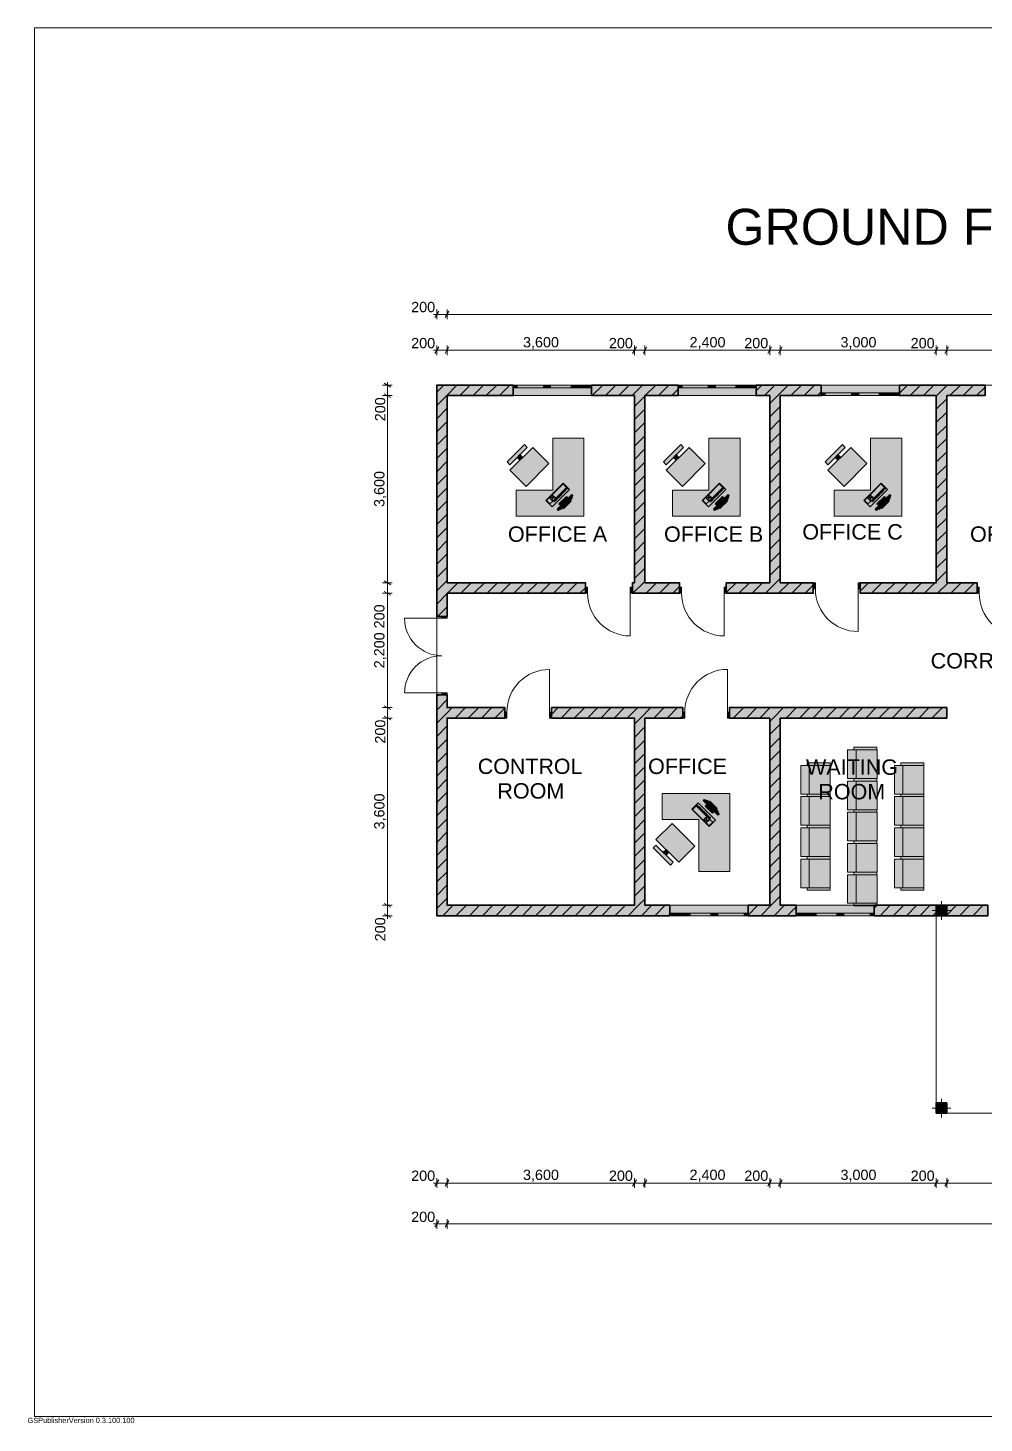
# Model space of a CAD drawing. Header units: millimetres. Extents: x 0.5 to 15.9, y 0.5 to 11.1.
# Drawn here: x 0.54 to 7.78, y 0.54 to 11.1 of the extents above; entities that cross this region are included whole.
import ezdxf

# ---------------------------------------------------------------- set-up
doc = ezdxf.new("R2010")
doc.units = ezdxf.units.MM
doc.layers.add('PDF_Geometry', color=7, linetype='Continuous', true_color=0x029e21)
doc.layers.add('PDF_Solid Fills', color=7, linetype='Continuous', true_color=0xffffff)
doc.layers.add('PDF_Text', color=7, linetype='Continuous')
doc.styles.add('PDF Arial-BoldMT', font='arial.ttf')
doc.styles.add('PDF ArialMT', font='arial.ttf')

msp = doc.modelspace()

# ---------------------------------------------------------------- hatches: boundary and pattern name
at = {"layer": 'PDF_Solid Fills', "transparency": 33554559}
for points in [[(3.637, 8.397), (4.216, 8.397), (4.216, 8.377), (4.216, 8.318), (3.716, 8.318)], [(3.716, 8.318), (3.716, 6.645), (3.677, 6.645), (3.637, 6.645), (3.637, 8.397)], [(4.807, 8.397), (4.807, 8.377), (4.807, 8.318), (4.216, 8.318), (4.216, 8.377), (4.216, 8.397)], [(4.807, 8.318), (4.807, 8.377), (4.807, 8.397), (5.463, 8.397), (5.463, 8.377), (5.463, 8.318)], [(6.054, 8.397), (6.054, 8.377), (6.054, 8.318), (5.463, 8.318), (5.463, 8.377), (5.463, 8.397)], [(6.054, 8.318), (6.054, 8.377), (6.054, 8.397), (6.547, 8.397), (6.547, 8.338), (6.547, 8.318)], [(7.138, 8.318), (6.547, 8.318), (6.547, 8.338), (6.547, 8.397), (7.138, 8.397), (7.138, 8.338)], [(7.138, 8.338), (7.138, 8.397), (7.786, 8.397), (7.786, 8.338), (7.786, 8.318), (7.138, 8.318)], [(4.751, 7.406), (4.239, 7.406), (4.239, 7.603), (4.515, 7.603), (4.515, 7.996), (4.751, 7.996)], [(5.933, 7.406), (5.421, 7.406), (5.421, 7.603), (5.697, 7.603), (5.697, 7.996), (5.933, 7.996)], [(7.157, 7.406), (6.645, 7.406), (6.645, 7.603), (6.92, 7.603), (6.92, 7.996), (7.157, 7.996)], [(4.66, 7.569), (4.668, 7.561), (4.66, 7.536), (4.648, 7.525), (4.654, 7.519), (4.598, 7.463), (4.593, 7.469), (4.582, 7.458), (4.557, 7.449), (4.548, 7.458), (4.576, 7.486), (4.562, 7.5), (4.618, 7.555), (4.632, 7.541)], [(5.842, 7.569), (5.85, 7.561), (5.842, 7.536), (5.831, 7.525), (5.836, 7.519), (5.78, 7.463), (5.775, 7.469), (5.764, 7.458), (5.739, 7.449), (5.73, 7.458), (5.758, 7.486), (5.744, 7.5), (5.8, 7.555), (5.814, 7.541)], [(7.065, 7.569), (7.074, 7.561), (7.065, 7.536), (7.054, 7.525), (7.06, 7.519), (7.004, 7.463), (6.998, 7.469), (6.987, 7.458), (6.962, 7.449), (6.954, 7.458), (6.982, 7.486), (6.968, 7.5), (7.024, 7.555), (7.037, 7.541)], [(4.763, 6.901), (4.763, 6.867), (4.763, 6.822), (3.716, 6.822), (3.716, 6.901)], [(5.474, 6.901), (5.474, 6.867), (5.474, 6.822), (5.118, 6.822), (5.118, 6.867), (5.118, 6.901)], [(5.828, 6.901), (6.486, 6.901), (6.486, 6.855), (6.486, 6.822), (5.828, 6.822), (5.828, 6.867)], [(6.841, 6.855), (6.841, 6.901), (7.725, 6.901), (7.725, 6.867), (7.725, 6.822), (6.841, 6.822)], [(3.637, 4.381), (3.637, 6.054), (3.677, 6.054), (3.716, 6.054), (3.716, 4.46)], [(4.152, 5.956), (4.152, 5.922), (4.152, 5.877), (3.716, 5.877), (3.716, 5.956)], [(5.498, 5.956), (5.498, 5.922), (5.498, 5.877), (4.506, 5.877), (4.506, 5.922), (4.506, 5.956)], [(7.496, 5.956), (7.496, 5.877), (5.852, 5.877), (5.852, 5.922), (5.852, 5.956)], [(5.856, 5.305), (5.856, 4.715), (5.62, 4.715), (5.62, 5.108), (5.344, 5.108), (5.344, 5.305)], [(5.653, 5.253), (5.661, 5.261), (5.687, 5.253), (5.698, 5.242), (5.703, 5.248), (5.759, 5.192), (5.753, 5.186), (5.764, 5.175), (5.773, 5.15), (5.764, 5.142), (5.737, 5.17), (5.723, 5.156), (5.667, 5.211), (5.681, 5.225)], [(3.716, 4.46), (5.402, 4.46), (5.402, 4.401), (5.402, 4.381), (3.637, 4.381)], [(5.402, 4.381), (5.402, 4.401), (5.402, 4.46), (5.993, 4.46), (5.993, 4.401), (5.993, 4.381)], [(6.356, 4.46), (6.356, 4.401), (6.356, 4.381), (5.993, 4.381), (5.993, 4.401), (5.993, 4.46)], [(6.356, 4.381), (6.356, 4.401), (6.356, 4.46), (6.947, 4.46), (6.947, 4.401), (6.947, 4.381)], [(7.417, 4.46), (7.417, 4.381), (6.947, 4.381), (6.947, 4.401), (6.947, 4.46)], [(7.496, 4.46), (7.807, 4.46), (7.807, 4.42), (7.807, 4.381), (7.496, 4.381)]]:
    msp.add_hatch(color=256, dxfattribs=at).paths.add_polyline_path(points)

# ---------------------------------------------------------------- linework, layer by layer
at = {"layer": 'PDF_Geometry', "color": 7, "lineweight": 13}
msp.add_lwpolyline([(0.594, 11.102), (15.948, 11.102), (15.948, 0.59), (0.594, 0.59)], close=True, dxfattribs=at)
for points in [[(3.613, 8.933), (3.637, 8.933), (3.716, 8.933), (13.165, 8.933), (13.244, 8.933), (13.268, 8.933)], [(3.652, 8.958), (3.623, 8.909)], [(3.637, 8.896), (3.637, 8.97)], [(3.73, 8.958), (3.702, 8.909)], [(3.716, 8.896), (3.716, 8.97)], [(3.613, 8.661), (3.637, 8.661), (3.716, 8.661), (5.133, 8.661), (5.212, 8.661), (6.157, 8.661), (6.236, 8.661), (7.417, 8.661), (7.496, 8.661), (8.677, 8.661), (8.755, 8.661), (11.944, 8.661), (12.023, 8.661), (13.165, 8.661), (13.244, 8.661), (13.268, 8.661)], [(3.652, 8.686), (3.623, 8.636)], [(3.637, 8.624), (3.637, 8.698)], [(3.73, 8.686), (3.702, 8.636)], [(3.716, 8.624), (3.716, 8.698)], [(5.148, 8.686), (5.119, 8.636)], [(5.133, 8.624), (5.133, 8.698)], [(5.226, 8.686), (5.198, 8.636)], [(5.212, 8.624), (5.212, 8.698)], [(6.171, 8.686), (6.143, 8.636)], [(6.157, 8.624), (6.157, 8.698)], [(6.25, 8.686), (6.222, 8.636)], [(6.236, 8.624), (6.236, 8.698)], [(7.431, 8.686), (7.403, 8.636)], [(7.417, 8.624), (7.417, 8.698)], [(7.51, 8.686), (7.481, 8.636)], [(7.496, 8.624), (7.496, 8.698)], [(3.301, 8.397), (3.228, 8.397)], [(3.289, 8.382), (3.24, 8.411)], [(3.264, 4.357), (3.264, 4.381), (3.264, 4.46), (3.264, 5.877), (3.264, 5.956), (3.264, 6.822), (3.264, 6.901), (3.264, 8.318), (3.264, 8.397), (3.264, 8.421)], [(3.301, 8.318), (3.228, 8.318)], [(3.24, 8.332), (3.289, 8.304)], [(3.301, 6.901), (3.228, 6.901)], [(3.24, 6.915), (3.289, 6.886)], [(3.301, 6.822), (3.228, 6.822)], [(3.24, 6.836), (3.289, 6.808)], [(3.301, 5.956), (3.228, 5.956)], [(3.24, 5.97), (3.289, 5.942)], [(3.301, 5.877), (3.228, 5.877)], [(3.24, 5.891), (3.289, 5.863)], [(3.301, 4.46), (3.228, 4.46)], [(3.24, 4.474), (3.289, 4.445)], [(3.301, 4.381), (3.228, 4.381)], [(3.24, 4.395), (3.289, 4.367)], [(3.613, 2.357), (3.637, 2.357), (3.716, 2.357), (5.133, 2.357), (5.212, 2.357), (6.157, 2.357), (6.236, 2.357), (7.417, 2.357), (7.496, 2.357), (8.677, 2.357), (8.755, 2.357), (9.937, 2.357), (10.015, 2.357), (10.921, 2.357), (11, 2.357), (11.944, 2.357), (12.023, 2.357), (12.496, 2.357), (12.574, 2.357), (13.165, 2.357), (13.244, 2.357), (13.268, 2.357)], [(3.652, 2.382), (3.623, 2.333)], [(3.637, 2.321), (3.637, 2.394)], [(3.73, 2.382), (3.702, 2.333)], [(3.716, 2.321), (3.716, 2.394)], [(5.148, 2.382), (5.119, 2.333)], [(5.133, 2.321), (5.133, 2.394)], [(5.226, 2.382), (5.198, 2.333)], [(5.212, 2.321), (5.212, 2.394)], [(6.171, 2.382), (6.143, 2.333)], [(6.157, 2.321), (6.157, 2.394)], [(6.25, 2.382), (6.222, 2.333)], [(6.236, 2.321), (6.236, 2.394)], [(7.431, 2.382), (7.403, 2.333)], [(7.417, 2.321), (7.417, 2.394)], [(7.51, 2.382), (7.481, 2.333)], [(7.496, 2.321), (7.496, 2.394)], [(3.613, 2.047), (3.637, 2.047), (3.716, 2.047), (13.165, 2.047), (13.244, 2.047), (13.268, 2.047)], [(3.652, 2.071), (3.623, 2.022)], [(3.637, 2.01), (3.637, 2.084)], [(3.73, 2.071), (3.702, 2.022)], [(3.716, 2.01), (3.716, 2.084)]]:
    msp.add_lwpolyline(points, dxfattribs=at)
at = {"layer": 'PDF_Geometry', "color": 123, "lineweight": 18, "true_color": 0x71cebe}
msp.add_lwpolyline([(3.637, 8.397), (13.244, 8.397), (13.244, 4.381), (8.755, 4.381), (8.755, 2.885), (7.417, 2.885), (7.417, 4.381), (3.637, 4.381)], close=True, dxfattribs=at)
at = {"layer": 'PDF_Geometry', "color": 21, "lineweight": 9, "true_color": 0xff9955}
for points in [[(3.79, 8.397), (3.714, 8.32), (3.637, 8.244)], [(3.69, 8.397), (3.664, 8.37), (3.637, 8.344)], [(3.891, 8.397), (3.812, 8.318)], [(3.991, 8.397), (3.912, 8.318)], [(4.091, 8.397), (4.012, 8.318)], [(4.191, 8.397), (4.113, 8.318)], [(4.893, 8.397), (4.814, 8.318)], [(4.993, 8.397), (4.914, 8.318)], [(5.093, 8.397), (5.015, 8.318)], [(5.194, 8.397), (5.115, 8.318)], [(5.294, 8.397), (5.215, 8.318)], [(5.394, 8.397), (5.315, 8.318)], [(5.463, 8.366), (5.415, 8.318)], [(6.096, 8.397), (6.054, 8.355)], [(6.196, 8.397), (6.117, 8.318)], [(6.296, 8.397), (6.217, 8.318), (6.157, 8.258)], [(6.396, 8.397), (6.317, 8.318)], [(6.496, 8.397), (6.418, 8.318)], [(6.547, 8.347), (6.518, 8.318)], [(7.198, 8.397), (7.138, 8.336)], [(7.298, 8.397), (7.219, 8.318)], [(7.398, 8.397), (7.32, 8.318)], [(7.499, 8.397), (7.42, 8.318), (7.417, 8.315)], [(7.599, 8.397), (7.52, 8.318)], [(7.699, 8.397), (7.62, 8.318)], [(7.786, 8.383), (7.721, 8.318)], [(4.216, 8.321), (4.213, 8.318)], [(5.133, 8.236), (5.212, 8.315)], [(7.417, 8.215), (7.496, 8.293)], [(3.716, 8.222), (3.637, 8.143)], [(5.133, 8.136), (5.212, 8.215)], [(6.157, 8.158), (6.236, 8.236)], [(6.157, 8.057), (6.236, 8.136)], [(7.417, 8.114), (7.496, 8.193)], [(3.716, 8.122), (3.637, 8.043)], [(5.133, 8.036), (5.212, 8.115)], [(6.157, 7.957), (6.236, 8.036)], [(7.417, 8.014), (7.496, 8.093)], [(3.716, 8.022), (3.637, 7.943)], [(3.716, 7.921), (3.637, 7.843)], [(5.133, 7.936), (5.212, 8.014)], [(6.157, 7.857), (6.236, 7.936)], [(7.417, 7.914), (7.496, 7.993)], [(3.716, 7.821), (3.637, 7.742)], [(5.133, 7.835), (5.212, 7.914)], [(6.157, 7.757), (6.236, 7.835)], [(7.417, 7.814), (7.496, 7.893)], [(3.716, 7.721), (3.637, 7.642)], [(5.133, 7.735), (5.212, 7.814)], [(5.133, 7.635), (5.212, 7.714)], [(6.157, 7.656), (6.236, 7.735)], [(7.417, 7.714), (7.496, 7.792)], [(3.716, 7.621), (3.637, 7.542)], [(5.133, 7.535), (5.212, 7.613)], [(6.157, 7.556), (6.236, 7.635)], [(7.417, 7.613), (7.496, 7.692)], [(3.716, 7.521), (3.637, 7.442)], [(5.133, 7.435), (5.212, 7.513)], [(6.157, 7.456), (6.236, 7.535)], [(7.417, 7.513), (7.496, 7.592)], [(3.716, 7.42), (3.637, 7.342)], [(5.133, 7.334), (5.212, 7.413)], [(6.157, 7.356), (6.236, 7.434)], [(7.417, 7.413), (7.496, 7.492)], [(3.716, 7.32), (3.637, 7.241)], [(5.133, 7.234), (5.212, 7.313)], [(6.157, 7.256), (6.236, 7.334)], [(7.417, 7.313), (7.496, 7.391)], [(7.417, 7.213), (7.496, 7.291)], [(3.716, 7.22), (3.637, 7.141)], [(5.133, 7.134), (5.212, 7.213)], [(6.157, 7.155), (6.236, 7.234)], [(7.417, 7.112), (7.496, 7.191)], [(3.716, 7.12), (3.637, 7.041)], [(5.133, 7.034), (5.212, 7.112)], [(6.157, 7.055), (6.236, 7.134)], [(7.417, 7.012), (7.496, 7.091)], [(3.716, 7.019), (3.637, 6.941)], [(5.133, 6.933), (5.212, 7.012)], [(6.157, 6.955), (6.236, 7.034)], [(7.417, 6.912), (7.496, 6.991)], [(3.716, 6.919), (3.637, 6.84)], [(3.798, 6.901), (3.719, 6.822)], [(3.898, 6.901), (3.819, 6.822)], [(3.998, 6.901), (3.919, 6.822)], [(4.098, 6.901), (4.02, 6.822)], [(4.199, 6.901), (4.12, 6.822)], [(4.299, 6.901), (4.22, 6.822)], [(4.399, 6.901), (4.32, 6.822)], [(4.499, 6.901), (4.42, 6.822)], [(4.599, 6.901), (4.521, 6.822)], [(4.7, 6.901), (4.621, 6.822)], [(5.212, 6.912), (5.201, 6.901), (5.122, 6.822)], [(5.301, 6.901), (5.222, 6.822)], [(5.401, 6.901), (5.322, 6.822)], [(5.474, 6.873), (5.423, 6.822)], [(5.902, 6.901), (5.828, 6.827)], [(6.003, 6.901), (5.924, 6.822)], [(6.103, 6.901), (6.024, 6.822)], [(6.236, 6.933), (6.203, 6.901), (6.124, 6.822)], [(6.303, 6.901), (6.224, 6.822)], [(6.403, 6.901), (6.325, 6.822)], [(6.486, 6.883), (6.425, 6.822)], [(6.905, 6.901), (6.841, 6.837)], [(7.005, 6.901), (6.926, 6.822)], [(7.105, 6.901), (7.026, 6.822)], [(7.205, 6.901), (7.126, 6.822)], [(7.305, 6.901), (7.227, 6.822)], [(7.406, 6.901), (7.327, 6.822)], [(7.506, 6.901), (7.427, 6.822)], [(7.606, 6.901), (7.527, 6.822)], [(7.706, 6.901), (7.628, 6.822)], [(3.716, 6.819), (3.637, 6.74)], [(4.763, 6.864), (4.721, 6.822)], [(3.716, 6.719), (3.642, 6.645)], [(3.653, 6.054), (3.637, 6.039)], [(3.716, 6.017), (3.637, 5.938)], [(3.755, 5.956), (3.716, 5.917), (3.637, 5.838)], [(3.855, 5.956), (3.776, 5.877)], [(3.955, 5.956), (3.876, 5.877)], [(4.055, 5.956), (3.977, 5.877)], [(4.152, 5.952), (4.077, 5.877)], [(4.557, 5.956), (4.506, 5.905)], [(4.657, 5.956), (4.578, 5.877)], [(4.757, 5.956), (4.678, 5.877)], [(4.857, 5.956), (4.778, 5.877)], [(4.957, 5.956), (4.879, 5.877)], [(5.058, 5.956), (4.979, 5.877)], [(5.158, 5.956), (5.079, 5.877)], [(5.133, 5.831), (5.179, 5.877), (5.258, 5.956)], [(5.358, 5.956), (5.28, 5.877)], [(5.459, 5.956), (5.38, 5.877)], [(5.859, 5.956), (5.852, 5.948)], [(5.96, 5.956), (5.881, 5.877)], [(6.06, 5.956), (5.981, 5.877)], [(6.16, 5.956), (6.081, 5.877)], [(6.157, 5.852), (6.182, 5.877), (6.26, 5.956)], [(6.36, 5.956), (6.282, 5.877)], [(6.461, 5.956), (6.382, 5.877)], [(6.561, 5.956), (6.482, 5.877)], [(6.661, 5.956), (6.582, 5.877)], [(6.761, 5.956), (6.683, 5.877)], [(6.862, 5.956), (6.783, 5.877)], [(6.962, 5.956), (6.883, 5.877)], [(7.062, 5.956), (6.983, 5.877)], [(7.162, 5.956), (7.084, 5.877)], [(7.263, 5.956), (7.184, 5.877)], [(7.363, 5.956), (7.284, 5.877)], [(7.463, 5.956), (7.384, 5.877)], [(3.716, 5.817), (3.637, 5.738)], [(5.133, 5.731), (5.212, 5.81)], [(5.498, 5.895), (5.48, 5.877)], [(6.157, 5.752), (6.236, 5.831)], [(7.496, 5.888), (7.484, 5.877)], [(3.716, 5.717), (3.637, 5.638)], [(5.133, 5.631), (5.212, 5.709)], [(6.157, 5.652), (6.236, 5.731)], [(3.716, 5.616), (3.637, 5.538)], [(5.133, 5.53), (5.212, 5.609)], [(6.157, 5.552), (6.236, 5.631)], [(3.716, 5.516), (3.637, 5.437)], [(5.133, 5.43), (5.212, 5.509)], [(6.157, 5.452), (6.236, 5.53)], [(3.716, 5.416), (3.637, 5.337)], [(5.133, 5.33), (5.212, 5.409)], [(6.157, 5.351), (6.236, 5.43)], [(3.716, 5.316), (3.637, 5.237)], [(5.133, 5.23), (5.212, 5.308)], [(6.157, 5.251), (6.236, 5.33)], [(3.716, 5.215), (3.637, 5.137)], [(5.133, 5.129), (5.212, 5.208)], [(6.157, 5.151), (6.236, 5.23)], [(3.716, 5.115), (3.637, 5.037)], [(5.133, 5.029), (5.212, 5.108)], [(6.157, 5.051), (6.236, 5.129)], [(3.716, 5.015), (3.637, 4.936)], [(5.133, 4.929), (5.212, 5.008)], [(6.157, 4.95), (6.236, 5.029)], [(3.716, 4.915), (3.637, 4.836)], [(5.133, 4.829), (5.212, 4.908)], [(6.157, 4.85), (6.236, 4.929)], [(3.716, 4.815), (3.637, 4.736)], [(5.133, 4.729), (5.212, 4.807)], [(6.157, 4.75), (6.236, 4.829)], [(3.716, 4.714), (3.637, 4.636)], [(5.133, 4.628), (5.212, 4.707)], [(6.157, 4.65), (6.236, 4.729)], [(3.716, 4.614), (3.637, 4.535)], [(5.133, 4.528), (5.212, 4.607)], [(6.157, 4.55), (6.236, 4.628)], [(3.716, 4.514), (3.637, 4.435)], [(3.762, 4.46), (3.683, 4.381)], [(3.862, 4.46), (3.783, 4.381)], [(3.962, 4.46), (3.884, 4.381)], [(4.063, 4.46), (3.984, 4.381)], [(4.163, 4.46), (4.084, 4.381)], [(4.263, 4.46), (4.184, 4.381)], [(4.363, 4.46), (4.285, 4.381)], [(4.464, 4.46), (4.385, 4.381)], [(4.564, 4.46), (4.485, 4.381)], [(4.664, 4.46), (4.585, 4.381)], [(4.764, 4.46), (4.685, 4.381)], [(4.864, 4.46), (4.786, 4.381)], [(4.965, 4.46), (4.886, 4.381)], [(5.065, 4.46), (4.986, 4.381)], [(5.212, 4.507), (5.165, 4.46), (5.086, 4.381)], [(5.265, 4.46), (5.187, 4.381)], [(5.366, 4.46), (5.287, 4.381)], [(6.067, 4.46), (5.993, 4.385)], [(6.236, 4.528), (6.167, 4.46), (6.089, 4.381)], [(6.268, 4.46), (6.189, 4.381)], [(6.356, 4.448), (6.289, 4.381)], [(6.969, 4.46), (6.947, 4.438)], [(7.069, 4.46), (6.991, 4.381)], [(7.17, 4.46), (7.091, 4.381)], [(7.27, 4.46), (7.191, 4.381)], [(7.37, 4.46), (7.291, 4.381)], [(7.57, 4.46), (7.496, 4.385)], [(7.671, 4.46), (7.592, 4.381)], [(7.771, 4.46), (7.692, 4.381)], [(5.402, 4.396), (5.387, 4.381)], [(7.417, 4.406), (7.391, 4.381)]]:
    msp.add_lwpolyline(points, dxfattribs=at)
at = {"layer": 'PDF_Geometry', "color": 7, "lineweight": 35}
for points in [[(4.763, 6.901), (4.763, 6.867), (4.763, 6.822), (4.763, 6.867), (4.763, 6.901), (4.749, 6.901), (4.763, 6.901), (3.716, 6.901), (3.716, 8.318), (4.216, 8.318), (4.216, 8.377), (4.216, 8.397), (3.637, 8.397), (3.637, 6.645), (3.677, 6.645), (3.716, 6.645), (3.677, 6.645), (3.637, 6.645), (3.637, 6.662), (3.637, 6.645)], [(4.216, 8.397), (4.216, 8.377)], [(4.807, 8.377), (4.807, 8.397), (5.463, 8.397), (5.463, 8.377), (5.463, 8.318), (5.212, 8.318), (5.212, 6.901), (5.474, 6.901)], [(4.807, 8.397), (4.807, 8.377), (4.807, 8.318), (5.133, 8.318), (5.133, 6.901), (5.118, 6.901), (5.132, 6.901), (5.118, 6.901), (5.118, 6.867), (5.118, 6.822), (5.132, 6.822), (5.118, 6.822), (5.118, 6.867), (5.118, 6.901)], [(5.463, 8.397), (5.463, 8.377)], [(6.486, 6.901), (6.236, 6.901), (6.236, 8.318), (6.547, 8.318), (6.547, 8.338), (6.547, 8.397), (6.054, 8.397), (6.054, 8.377), (6.054, 8.318), (6.157, 8.318), (6.157, 6.901), (5.828, 6.901)], [(6.054, 8.397), (6.054, 8.377)], [(6.841, 6.901), (6.841, 6.855), (6.841, 6.901), (6.855, 6.901), (6.841, 6.901), (7.417, 6.901), (7.417, 8.318), (7.138, 8.318), (7.138, 8.338), (7.138, 8.397), (7.786, 8.397), (7.786, 8.338), (7.786, 8.318), (7.496, 8.318), (7.496, 6.901), (7.725, 6.901)], [(6.547, 8.318), (6.547, 8.338)], [(7.138, 8.318), (7.138, 8.338)], [(5.474, 6.822), (5.474, 6.867), (5.474, 6.822), (5.459, 6.822), (5.474, 6.822), (5.118, 6.822)], [(5.828, 6.822), (5.843, 6.822), (5.828, 6.822), (5.828, 6.867), (5.828, 6.822), (6.486, 6.822), (6.472, 6.822), (6.486, 6.822), (6.486, 6.855), (6.486, 6.901), (6.472, 6.901), (6.486, 6.901), (6.486, 6.855), (6.486, 6.822)], [(4.763, 6.822), (4.749, 6.822), (4.763, 6.822), (3.716, 6.822), (3.716, 6.645), (3.716, 6.662), (3.716, 6.645)], [(6.841, 6.822), (6.855, 6.822), (6.841, 6.822), (6.841, 6.855), (6.841, 6.822), (7.725, 6.822)], [(3.637, 6.054), (3.637, 6.037), (3.637, 6.054), (3.677, 6.054), (3.716, 6.054), (3.677, 6.054), (3.637, 6.054), (3.637, 4.381), (5.402, 4.381), (5.402, 4.401), (5.402, 4.46), (5.212, 4.46), (5.212, 5.877), (5.498, 5.877), (5.498, 5.922), (5.498, 5.956), (5.483, 5.956), (5.498, 5.956)], [(4.506, 5.877), (4.506, 5.922), (4.506, 5.956), (4.506, 5.922), (4.506, 5.877), (4.521, 5.877), (4.506, 5.877), (5.133, 5.877), (5.133, 4.46), (3.716, 4.46), (3.716, 5.877), (4.152, 5.877), (4.152, 5.922), (4.152, 5.956), (4.137, 5.956), (4.152, 5.956), (3.716, 5.956), (3.716, 6.054), (3.716, 6.037), (3.716, 6.054)], [(4.152, 5.877), (4.137, 5.877), (4.152, 5.877), (4.152, 5.922), (4.152, 5.956)], [(4.506, 5.956), (4.521, 5.956), (4.506, 5.956), (5.498, 5.956), (5.498, 5.922), (5.498, 5.877), (5.483, 5.877), (5.498, 5.877)], [(5.852, 5.877), (5.867, 5.877), (5.852, 5.877), (5.852, 5.922), (5.852, 5.956), (5.867, 5.956), (5.852, 5.956)], [(7.417, 4.381), (6.947, 4.381), (6.947, 4.401), (6.947, 4.46), (7.417, 4.46)], [(7.496, 4.381), (7.807, 4.381), (7.807, 4.42), (7.807, 4.46), (7.496, 4.46)], [(5.402, 4.381), (5.402, 4.401)], [(5.993, 4.381), (5.993, 4.401)], [(6.356, 4.381), (6.356, 4.401)], [(6.947, 4.381), (6.947, 4.401)]]:
    msp.add_lwpolyline(points, dxfattribs=at)
at = {"layer": 'PDF_Geometry', "color": 30, "lineweight": 18, "true_color": 0xff6600}
for points in [[(4.216, 8.397), (4.807, 8.397)], [(4.445, 8.397), (4.246, 8.397)], [(4.246, 8.377), (4.445, 8.377)], [(4.654, 8.397), (4.499, 8.397)], [(4.499, 8.377), (4.654, 8.377)], [(4.777, 8.397), (4.723, 8.397)], [(4.723, 8.377), (4.777, 8.377)], [(5.463, 8.397), (6.054, 8.397)], [(5.692, 8.397), (5.493, 8.397)], [(5.493, 8.377), (5.692, 8.377)], [(5.901, 8.397), (5.746, 8.397)], [(5.746, 8.377), (5.901, 8.377)], [(6.024, 8.397), (5.97, 8.397)], [(5.97, 8.377), (6.024, 8.377)], [(6.547, 8.397), (7.138, 8.397)], [(4.216, 8.318), (4.807, 8.318)], [(5.463, 8.318), (6.054, 8.318)], [(6.547, 8.318), (7.138, 8.318)], [(6.776, 8.338), (6.577, 8.338)], [(6.577, 8.318), (6.776, 8.318)], [(6.985, 8.338), (6.83, 8.338)], [(6.83, 8.318), (6.985, 8.318)], [(7.108, 8.338), (7.054, 8.338)], [(7.054, 8.318), (7.108, 8.318)], [(5.993, 4.46), (5.402, 4.46)], [(6.947, 4.46), (6.356, 4.46)], [(5.993, 4.381), (5.402, 4.381)], [(5.432, 4.401), (5.486, 4.401)], [(5.486, 4.381), (5.432, 4.381)], [(5.555, 4.401), (5.71, 4.401)], [(5.71, 4.381), (5.555, 4.381)], [(5.763, 4.401), (5.963, 4.401)], [(5.963, 4.381), (5.763, 4.381)], [(6.947, 4.381), (6.356, 4.381)], [(6.386, 4.401), (6.44, 4.401)], [(6.44, 4.381), (6.386, 4.381)], [(6.509, 4.401), (6.664, 4.401)], [(6.664, 4.381), (6.509, 4.381)], [(6.718, 4.401), (6.917, 4.401)], [(6.917, 4.381), (6.718, 4.381)]]:
    msp.add_lwpolyline(points, dxfattribs=at)
at = {"layer": 'PDF_Geometry', "color": 30, "lineweight": 20, "true_color": 0xff6600}
for points in [[(4.216, 8.377), (4.246, 8.377), (4.246, 8.397), (4.216, 8.397)], [(4.807, 8.397), (4.777, 8.397), (4.777, 8.377), (4.807, 8.377)], [(5.463, 8.377), (5.493, 8.377), (5.493, 8.397), (5.463, 8.397)], [(6.054, 8.397), (6.024, 8.397), (6.024, 8.377), (6.054, 8.377)], [(6.547, 8.318), (6.577, 8.318), (6.577, 8.338), (6.547, 8.338)], [(7.138, 8.338), (7.108, 8.338), (7.108, 8.318), (7.138, 8.318)], [(5.402, 4.401), (5.432, 4.401), (5.432, 4.381), (5.402, 4.381)], [(5.993, 4.381), (5.963, 4.381), (5.963, 4.401), (5.993, 4.401)], [(6.356, 4.401), (6.386, 4.401), (6.386, 4.381), (6.356, 4.381)], [(6.947, 4.381), (6.917, 4.381), (6.917, 4.401), (6.947, 4.401)]]:
    msp.add_lwpolyline(points, dxfattribs=at)
for points in [[(4.472, 8.397), (4.445, 8.397), (4.445, 8.377), (4.472, 8.377), (4.499, 8.377), (4.499, 8.397)], [(4.688, 8.397), (4.654, 8.397), (4.654, 8.377), (4.688, 8.377), (4.723, 8.377), (4.723, 8.397)], [(5.719, 8.397), (5.692, 8.397), (5.692, 8.377), (5.719, 8.377), (5.746, 8.377), (5.746, 8.397)], [(5.936, 8.397), (5.901, 8.397), (5.901, 8.377), (5.936, 8.377), (5.97, 8.377), (5.97, 8.397)], [(6.803, 8.338), (6.776, 8.338), (6.776, 8.318), (6.803, 8.318), (6.83, 8.318), (6.83, 8.338)], [(7.019, 8.338), (6.985, 8.338), (6.985, 8.318), (7.019, 8.318), (7.054, 8.318), (7.054, 8.338)], [(4.763, 6.867), (4.779, 6.867), (4.779, 6.822), (4.763, 6.822)], [(5.118, 6.822), (5.102, 6.822), (5.102, 6.867), (5.118, 6.867)], [(5.474, 6.867), (5.49, 6.867), (5.49, 6.822), (5.474, 6.822)], [(5.828, 6.822), (5.813, 6.822), (5.813, 6.867), (5.828, 6.867)], [(6.486, 6.901), (6.502, 6.901), (6.502, 6.855), (6.486, 6.855)], [(6.841, 6.855), (6.825, 6.855), (6.825, 6.901), (6.841, 6.901)], [(7.725, 6.867), (7.741, 6.867), (7.741, 6.822), (7.725, 6.822)], [(3.677, 6.645), (3.677, 6.632), (3.716, 6.632), (3.716, 6.645)], [(3.716, 6.054), (3.716, 6.067), (3.677, 6.067), (3.677, 6.054)], [(4.152, 5.877), (4.168, 5.877), (4.168, 5.922), (4.152, 5.922)], [(4.506, 5.922), (4.49, 5.922), (4.49, 5.877), (4.506, 5.877)], [(5.498, 5.877), (5.514, 5.877), (5.514, 5.922), (5.498, 5.922)], [(5.852, 5.922), (5.836, 5.922), (5.836, 5.877), (5.852, 5.877)], [(5.52, 4.401), (5.555, 4.401), (5.555, 4.381), (5.52, 4.381), (5.486, 4.381), (5.486, 4.401)], [(5.737, 4.401), (5.763, 4.401), (5.763, 4.381), (5.737, 4.381), (5.71, 4.381), (5.71, 4.401)], [(6.475, 4.401), (6.509, 4.401), (6.509, 4.381), (6.475, 4.381), (6.44, 4.381), (6.44, 4.401)], [(6.691, 4.401), (6.718, 4.401), (6.718, 4.381), (6.691, 4.381), (6.664, 4.381), (6.664, 4.401)]]:
    msp.add_lwpolyline(points, close=True, dxfattribs=at)
at = {"layer": 'PDF_Geometry', "lineweight": 20}
for points in [[(4.17, 7.816), (4.191, 7.795), (4.322, 7.926), (4.301, 7.947)], [(4.314, 7.631), (4.486, 7.804), (4.364, 7.926), (4.191, 7.753)], [(4.751, 7.406), (4.751, 7.996), (4.515, 7.996), (4.515, 7.603), (4.239, 7.603), (4.239, 7.406)], [(5.353, 7.816), (5.373, 7.795), (5.504, 7.926), (5.483, 7.947)], [(5.496, 7.631), (5.669, 7.804), (5.546, 7.926), (5.373, 7.753)], [(5.933, 7.406), (5.933, 7.996), (5.697, 7.996), (5.697, 7.603), (5.421, 7.603), (5.421, 7.406)], [(6.576, 7.816), (6.597, 7.795), (6.728, 7.926), (6.707, 7.947)], [(6.719, 7.631), (6.892, 7.804), (6.77, 7.926), (6.597, 7.753)], [(7.157, 7.406), (7.157, 7.996), (6.92, 7.996), (6.92, 7.603), (6.645, 7.603), (6.645, 7.406)], [(4.288, 7.85), (4.267, 7.871), (4.246, 7.85), (4.267, 7.829)], [(5.47, 7.85), (5.449, 7.871), (5.428, 7.85), (5.449, 7.829)], [(6.694, 7.85), (6.673, 7.871), (6.652, 7.85), (6.673, 7.829)], [(4.641, 7.607), (4.594, 7.654), (4.463, 7.523), (4.511, 7.476)], [(4.593, 7.65), (4.511, 7.568), (4.538, 7.541), (4.62, 7.623)], [(4.612, 7.609), (4.59, 7.588), (4.595, 7.582), (4.617, 7.604)], [(4.622, 7.62), (4.617, 7.615), (4.622, 7.609), (4.628, 7.615)], [(5.824, 7.607), (5.776, 7.654), (5.645, 7.523), (5.693, 7.476)], [(5.775, 7.65), (5.693, 7.568), (5.72, 7.541), (5.802, 7.623)], [(5.794, 7.609), (5.772, 7.588), (5.777, 7.582), (5.799, 7.604)], [(5.805, 7.62), (5.799, 7.615), (5.805, 7.609), (5.81, 7.615)], [(7.047, 7.607), (7, 7.654), (6.869, 7.523), (6.916, 7.476)], [(6.998, 7.65), (6.917, 7.568), (6.944, 7.541), (7.025, 7.623)], [(7.017, 7.609), (6.995, 7.588), (7.001, 7.582), (7.023, 7.604)], [(7.028, 7.62), (7.023, 7.615), (7.028, 7.609), (7.034, 7.615)], [(4.489, 7.546), (4.467, 7.525), (4.494, 7.498), (4.516, 7.519)], [(4.508, 7.566), (4.492, 7.549), (4.497, 7.544), (4.503, 7.549), (4.508, 7.544), (4.514, 7.549), (4.508, 7.555), (4.514, 7.56)], [(4.524, 7.549), (4.508, 7.533), (4.519, 7.522), (4.535, 7.538)], [(4.538, 7.536), (4.522, 7.519), (4.527, 7.514), (4.543, 7.53)], [(4.562, 7.56), (4.541, 7.539), (4.546, 7.533), (4.568, 7.555)], [(4.66, 7.569), (4.548, 7.458), (4.557, 7.449), (4.668, 7.561)], [(4.618, 7.555), (4.562, 7.5), (4.576, 7.486), (4.632, 7.541)], [(4.587, 7.585), (4.565, 7.563), (4.571, 7.558), (4.592, 7.579)], [(4.648, 7.525), (4.593, 7.469), (4.598, 7.463), (4.654, 7.519)], [(5.671, 7.546), (5.65, 7.525), (5.677, 7.498), (5.698, 7.519)], [(5.69, 7.566), (5.674, 7.549), (5.679, 7.544), (5.685, 7.549), (5.69, 7.544), (5.696, 7.549), (5.69, 7.555), (5.696, 7.56)], [(5.707, 7.549), (5.69, 7.533), (5.701, 7.522), (5.717, 7.538)], [(5.72, 7.536), (5.704, 7.519), (5.709, 7.514), (5.725, 7.53)], [(5.745, 7.56), (5.723, 7.539), (5.728, 7.533), (5.75, 7.555)], [(5.842, 7.569), (5.73, 7.458), (5.739, 7.449), (5.85, 7.561)], [(5.8, 7.555), (5.744, 7.5), (5.758, 7.486), (5.814, 7.541)], [(5.769, 7.585), (5.747, 7.563), (5.753, 7.558), (5.775, 7.579)], [(5.831, 7.525), (5.775, 7.469), (5.78, 7.463), (5.836, 7.519)], [(6.895, 7.546), (6.873, 7.525), (6.9, 7.498), (6.922, 7.519)], [(6.914, 7.566), (6.898, 7.549), (6.903, 7.544), (6.908, 7.549), (6.914, 7.544), (6.919, 7.549), (6.914, 7.555), (6.919, 7.56)], [(6.93, 7.549), (6.914, 7.533), (6.925, 7.522), (6.941, 7.538)], [(6.944, 7.536), (6.927, 7.519), (6.933, 7.514), (6.949, 7.53)], [(6.968, 7.56), (6.946, 7.539), (6.952, 7.533), (6.974, 7.555)], [(7.065, 7.569), (6.954, 7.458), (6.962, 7.449), (7.074, 7.561)], [(7.024, 7.555), (6.968, 7.5), (6.982, 7.486), (7.037, 7.541)], [(6.993, 7.585), (6.971, 7.563), (6.976, 7.558), (6.998, 7.579)], [(7.054, 7.525), (6.998, 7.469), (7.004, 7.463), (7.06, 7.519)], [(6.969, 5.42), (6.969, 5.636), (6.746, 5.636), (6.746, 5.42)], [(6.967, 5.636), (6.967, 5.656), (6.794, 5.656), (6.794, 5.636)], [(6.615, 5.302), (6.615, 5.518), (6.392, 5.518), (6.392, 5.302)], [(6.613, 5.518), (6.613, 5.538), (6.44, 5.538), (6.44, 5.518)], [(7.323, 5.302), (7.323, 5.518), (7.1, 5.518), (7.1, 5.302)], [(7.322, 5.518), (7.322, 5.538), (7.149, 5.538), (7.149, 5.518)], [(6.969, 5.183), (6.969, 5.4), (6.746, 5.4), (6.746, 5.183)], [(6.967, 5.4), (6.967, 5.42), (6.794, 5.42), (6.794, 5.4)], [(5.856, 4.715), (5.62, 4.715), (5.62, 5.108), (5.344, 5.108), (5.344, 5.305), (5.856, 5.305)], [(6.615, 5.065), (6.615, 5.282), (6.392, 5.282), (6.392, 5.065)], [(6.613, 5.282), (6.613, 5.302), (6.44, 5.302), (6.44, 5.282)], [(7.323, 5.065), (7.323, 5.282), (7.1, 5.282), (7.1, 5.065)], [(7.322, 5.282), (7.322, 5.302), (7.149, 5.302), (7.149, 5.282)], [(5.616, 5.235), (5.568, 5.188), (5.699, 5.057), (5.746, 5.104)], [(5.572, 5.186), (5.654, 5.105), (5.681, 5.132), (5.599, 5.213)], [(5.602, 5.216), (5.607, 5.211), (5.613, 5.216), (5.607, 5.221)], [(5.613, 5.205), (5.635, 5.183), (5.64, 5.189), (5.618, 5.21)], [(5.637, 5.181), (5.659, 5.159), (5.665, 5.164), (5.643, 5.186)], [(5.653, 5.253), (5.764, 5.142), (5.773, 5.15), (5.661, 5.261)], [(5.667, 5.211), (5.723, 5.156), (5.737, 5.17), (5.681, 5.225)], [(5.698, 5.242), (5.753, 5.186), (5.759, 5.192), (5.703, 5.248)], [(6.967, 5.164), (6.967, 5.183), (6.794, 5.183), (6.794, 5.164)], [(5.591, 4.907), (5.469, 4.785), (5.296, 4.957), (5.419, 5.08)], [(5.657, 5.102), (5.673, 5.085), (5.679, 5.091), (5.673, 5.096), (5.678, 5.102), (5.673, 5.107), (5.668, 5.102), (5.662, 5.107)], [(5.662, 5.156), (5.684, 5.134), (5.689, 5.14), (5.667, 5.161)], [(5.673, 5.118), (5.689, 5.102), (5.7, 5.112), (5.684, 5.129)], [(5.676, 5.083), (5.698, 5.061), (5.725, 5.088), (5.703, 5.11)], [(5.687, 5.131), (5.703, 5.115), (5.708, 5.121), (5.692, 5.137)], [(6.969, 4.947), (6.969, 5.164), (6.746, 5.164), (6.746, 4.947)], [(6.615, 4.829), (6.615, 5.046), (6.392, 5.046), (6.392, 4.829)], [(6.613, 5.046), (6.613, 5.065), (6.44, 5.065), (6.44, 5.046)], [(7.323, 4.829), (7.323, 5.046), (7.1, 5.046), (7.1, 4.829)], [(7.322, 5.046), (7.322, 5.065), (7.149, 5.065), (7.149, 5.046)], [(5.296, 4.916), (5.427, 4.785), (5.406, 4.764), (5.275, 4.895)], [(5.372, 4.84), (5.351, 4.861), (5.372, 4.882), (5.393, 4.861)], [(6.969, 4.711), (6.969, 4.928), (6.746, 4.928), (6.746, 4.711)], [(6.967, 4.928), (6.967, 4.947), (6.794, 4.947), (6.794, 4.928)], [(6.615, 4.593), (6.615, 4.809), (6.392, 4.809), (6.392, 4.593)], [(6.613, 4.809), (6.613, 4.829), (6.44, 4.829), (6.44, 4.809)], [(7.323, 4.593), (7.323, 4.809), (7.1, 4.809), (7.1, 4.593)], [(7.322, 4.809), (7.322, 4.829), (7.149, 4.829), (7.149, 4.809)], [(6.969, 4.475), (6.969, 4.691), (6.746, 4.691), (6.746, 4.475)], [(6.967, 4.691), (6.967, 4.711), (6.794, 4.711), (6.794, 4.691)], [(6.613, 4.573), (6.613, 4.593), (6.44, 4.593), (6.44, 4.573)], [(7.322, 4.573), (7.322, 4.593), (7.149, 4.593), (7.149, 4.573)], [(6.967, 4.455), (6.967, 4.475), (6.794, 4.475), (6.794, 4.455)]]:
    msp.add_lwpolyline(points, close=True, dxfattribs=at)
for points in [[(4.668, 7.561), (4.66, 7.536), (4.582, 7.458), (4.557, 7.449)], [(4.63, 7.506), (4.635, 7.501)], [(5.85, 7.561), (5.842, 7.536), (5.764, 7.458), (5.739, 7.449)], [(5.812, 7.506), (5.818, 7.501)], [(7.074, 7.561), (7.065, 7.536), (6.987, 7.458), (6.962, 7.449)], [(7.036, 7.506), (7.041, 7.501)], [(4.611, 7.488), (4.617, 7.482)], [(5.793, 7.488), (5.799, 7.482)], [(7.017, 7.488), (7.023, 7.482)], [(6.81, 5.42), (6.81, 5.636)], [(6.456, 5.302), (6.456, 5.518)], [(7.164, 5.302), (7.164, 5.518)], [(6.81, 5.183), (6.81, 5.4)], [(6.456, 5.065), (6.456, 5.282)], [(7.164, 5.065), (7.164, 5.282)], [(5.661, 5.261), (5.687, 5.253), (5.764, 5.175), (5.773, 5.15)], [(5.716, 5.223), (5.722, 5.229)], [(5.735, 5.205), (5.74, 5.21)], [(6.81, 4.947), (6.81, 5.164)], [(6.456, 4.829), (6.456, 5.046)], [(7.164, 4.829), (7.164, 5.046)], [(6.81, 4.711), (6.81, 4.928)], [(6.456, 4.593), (6.456, 4.809)], [(7.164, 4.593), (7.164, 4.809)], [(6.81, 4.475), (6.81, 4.691)]]:
    msp.add_lwpolyline(points, dxfattribs=at)
at = {"layer": 'PDF_Geometry', "color": 7, "lineweight": 35}
for points in [[(5.459, 6.901), (5.474, 6.901), (5.474, 6.867), (5.474, 6.901)], [(5.843, 6.901), (5.828, 6.901), (5.828, 6.867), (5.828, 6.901)], [(7.725, 6.901), (7.725, 6.867), (7.725, 6.822), (7.711, 6.822), (7.725, 6.822), (7.725, 6.867), (7.725, 6.901), (7.711, 6.901)], [(5.852, 5.922), (5.852, 5.877), (6.157, 5.877), (6.157, 4.46), (5.993, 4.46), (5.993, 4.401), (5.993, 4.381), (6.356, 4.381), (6.356, 4.401), (6.356, 4.46), (6.236, 4.46), (6.236, 5.877), (7.496, 5.877), (7.496, 5.956), (5.852, 5.956)]]:
    msp.add_lwpolyline(points, close=True, dxfattribs=at)
at = {"layer": 'PDF_Geometry', "color": 30, "lineweight": 18, "true_color": 0xff6600}
for points in [[(5.102, 6.822), (5.102, 6.499, -0.414147), (4.779, 6.822)], [(5.813, 6.822), (5.813, 6.499, -0.414192), (5.49, 6.822)], [(6.825, 6.855), (6.825, 6.532, -0.414192), (6.502, 6.855)], [(8.064, 6.822), (8.064, 6.499, -0.414147), (7.741, 6.822)], [(3.677, 6.632), (3.394, 6.632, 0.414192), (3.677, 6.349, 0.414245), (3.394, 6.067), (3.677, 6.067)], [(4.49, 5.922), (4.49, 6.245, 0.414192), (4.168, 5.922)], [(5.836, 5.922), (5.836, 6.245, 0.414238), (5.514, 5.922)]]:
    msp.add_lwpolyline(points, format="xyb", dxfattribs=at)
at = {"layer": 'PDF_Geometry', "color": 14, "lineweight": 35, "true_color": 0xa80f02}
for points in [[(7.417, 4.381), (7.496, 4.381), (7.496, 4.46), (7.417, 4.46)], [(7.417, 2.885), (7.496, 2.885), (7.496, 2.964), (7.417, 2.964)]]:
    msp.add_lwpolyline(points, close=True, dxfattribs=at)
at = {"layer": 'PDF_Geometry', "color": 1, "lineweight": 0}
for points in [[(7.456, 4.452), (7.456, 4.491)], [(7.425, 4.42), (7.385, 4.42)], [(7.456, 4.42), (7.456, 4.42)], [(7.456, 4.389), (7.456, 4.349)], [(7.488, 4.42), (7.527, 4.42)], [(7.456, 2.956), (7.456, 2.995)], [(7.425, 2.924), (7.385, 2.924)], [(7.456, 2.924), (7.456, 2.924)], [(7.456, 2.893), (7.456, 2.853)], [(7.488, 2.924), (7.527, 2.924)]]:
    msp.add_lwpolyline(points, dxfattribs=at)
at = {"layer": 'PDF_Geometry', "color": 54, "lineweight": 9, "true_color": 0x9f9f00}
for points in [[(7.435, 4.424), (7.435, 4.424)], [(7.444, 4.417), (7.444, 4.417)], [(7.468, 4.391), (7.468, 4.391)], [(7.491, 4.417), (7.491, 4.417)], [(7.435, 2.954), (7.435, 2.954)], [(7.443, 2.896), (7.443, 2.896)], [(7.444, 2.952), (7.444, 2.952)], [(7.444, 2.905), (7.444, 2.905)], [(7.468, 2.921), (7.468, 2.921)], [(7.491, 2.952), (7.491, 2.952)], [(7.491, 2.905), (7.491, 2.905)]]:
    msp.add_lwpolyline(points, dxfattribs=at)
at = {"layer": 'PDF_Solid Fills', "lineweight": 0, "transparency": 33554559}
for points in [[(4.216, 8.377), (4.216, 8.397), (4.246, 8.377), (4.246, 8.397)], [(4.246, 8.377), (4.246, 8.397), (4.445, 8.377), (4.445, 8.397)], [(4.472, 8.397), (4.472, 8.377), (4.445, 8.397), (4.445, 8.377)], [(4.472, 8.377), (4.472, 8.397), (4.499, 8.377), (4.499, 8.397)], [(4.499, 8.377), (4.499, 8.397), (4.654, 8.377), (4.654, 8.397)], [(4.688, 8.397), (4.688, 8.377), (4.654, 8.397), (4.654, 8.377)], [(4.688, 8.377), (4.688, 8.397), (4.723, 8.377), (4.723, 8.397)], [(4.723, 8.377), (4.723, 8.397), (4.777, 8.377), (4.777, 8.397)], [(4.807, 8.397), (4.807, 8.377), (4.777, 8.397), (4.777, 8.377)], [(5.463, 8.377), (5.463, 8.397), (5.493, 8.377), (5.493, 8.397)], [(5.493, 8.377), (5.493, 8.397), (5.692, 8.377), (5.692, 8.397)], [(5.719, 8.397), (5.719, 8.377), (5.692, 8.397), (5.692, 8.377)], [(5.719, 8.377), (5.719, 8.397), (5.746, 8.377), (5.746, 8.397)], [(5.746, 8.377), (5.746, 8.397), (5.901, 8.377), (5.901, 8.397)], [(5.936, 8.397), (5.936, 8.377), (5.901, 8.397), (5.901, 8.377)], [(5.936, 8.377), (5.936, 8.397), (5.97, 8.377), (5.97, 8.397)], [(5.97, 8.377), (5.97, 8.397), (6.024, 8.377), (6.024, 8.397)], [(6.054, 8.397), (6.054, 8.377), (6.024, 8.397), (6.024, 8.377)], [(5.212, 6.901), (5.133, 6.901), (5.212, 8.318), (5.133, 8.318)], [(6.236, 6.901), (6.157, 6.901), (6.236, 8.318), (6.157, 8.318)], [(6.547, 8.318), (6.547, 8.338), (6.577, 8.318), (6.577, 8.338)], [(6.577, 8.318), (6.577, 8.338), (6.776, 8.318), (6.776, 8.338)], [(6.803, 8.338), (6.803, 8.318), (6.776, 8.338), (6.776, 8.318)], [(6.803, 8.318), (6.803, 8.338), (6.83, 8.318), (6.83, 8.338)], [(6.83, 8.318), (6.83, 8.338), (6.985, 8.318), (6.985, 8.338)], [(7.019, 8.338), (7.019, 8.318), (6.985, 8.338), (6.985, 8.318)], [(7.019, 8.318), (7.019, 8.338), (7.054, 8.318), (7.054, 8.338)], [(7.054, 8.318), (7.054, 8.338), (7.108, 8.318), (7.108, 8.338)], [(7.138, 8.338), (7.138, 8.318), (7.108, 8.338), (7.108, 8.318)], [(7.496, 6.901), (7.417, 6.901), (7.496, 8.318), (7.417, 8.318)], [(4.17, 7.816), (4.301, 7.947), (4.191, 7.795), (4.322, 7.926)], [(4.314, 7.631), (4.191, 7.753), (4.486, 7.804), (4.364, 7.926)], [(5.353, 7.816), (5.483, 7.947), (5.373, 7.795), (5.504, 7.926)], [(5.496, 7.631), (5.373, 7.753), (5.669, 7.804), (5.546, 7.926)], [(6.576, 7.816), (6.707, 7.947), (6.597, 7.795), (6.728, 7.926)], [(6.719, 7.631), (6.597, 7.753), (6.892, 7.804), (6.77, 7.926)], [(4.288, 7.85), (4.267, 7.829), (4.267, 7.871), (4.246, 7.85)], [(5.47, 7.85), (5.449, 7.829), (5.449, 7.871), (5.428, 7.85)], [(6.694, 7.85), (6.673, 7.829), (6.673, 7.871), (6.652, 7.85)], [(4.641, 7.607), (4.511, 7.476), (4.594, 7.654), (4.463, 7.523)], [(5.824, 7.607), (5.693, 7.476), (5.776, 7.654), (5.645, 7.523)], [(7.047, 7.607), (6.916, 7.476), (7, 7.654), (6.869, 7.523)], [(4.763, 6.867), (4.779, 6.867), (4.763, 6.822), (4.779, 6.822)], [(5.118, 6.822), (5.102, 6.822), (5.118, 6.867), (5.102, 6.867)], [(5.474, 6.867), (5.49, 6.867), (5.474, 6.822), (5.49, 6.822)], [(5.828, 6.822), (5.813, 6.822), (5.828, 6.867), (5.813, 6.867)], [(6.486, 6.901), (6.502, 6.901), (6.486, 6.855), (6.502, 6.855)], [(6.841, 6.855), (6.825, 6.855), (6.841, 6.901), (6.825, 6.901)], [(7.725, 6.867), (7.741, 6.867), (7.725, 6.822), (7.741, 6.822)], [(3.677, 6.645), (3.716, 6.645), (3.677, 6.632), (3.716, 6.632)], [(3.716, 6.054), (3.677, 6.054), (3.716, 6.067), (3.677, 6.067)], [(4.152, 5.877), (4.152, 5.922), (4.168, 5.877), (4.168, 5.922)], [(4.506, 5.922), (4.506, 5.877), (4.49, 5.922), (4.49, 5.877)], [(5.498, 5.877), (5.498, 5.922), (5.514, 5.877), (5.514, 5.922)], [(5.852, 5.922), (5.852, 5.877), (5.836, 5.922), (5.836, 5.877)], [(5.212, 4.46), (5.133, 4.46), (5.212, 5.877), (5.133, 5.877)], [(6.236, 4.46), (6.157, 4.46), (6.236, 5.877), (6.157, 5.877)], [(6.969, 5.42), (6.746, 5.42), (6.969, 5.636), (6.746, 5.636)], [(6.967, 5.636), (6.794, 5.636), (6.967, 5.656), (6.794, 5.656)], [(6.615, 5.302), (6.392, 5.302), (6.615, 5.518), (6.392, 5.518)], [(6.613, 5.518), (6.44, 5.518), (6.613, 5.538), (6.44, 5.538)], [(7.323, 5.302), (7.1, 5.302), (7.323, 5.518), (7.1, 5.518)], [(7.322, 5.518), (7.149, 5.518), (7.322, 5.538), (7.149, 5.538)], [(6.969, 5.183), (6.746, 5.183), (6.969, 5.4), (6.746, 5.4)], [(6.967, 5.4), (6.794, 5.4), (6.967, 5.42), (6.794, 5.42)], [(6.615, 5.065), (6.392, 5.065), (6.615, 5.282), (6.392, 5.282)], [(6.613, 5.282), (6.44, 5.282), (6.613, 5.302), (6.44, 5.302)], [(7.323, 5.065), (7.1, 5.065), (7.323, 5.282), (7.1, 5.282)], [(7.322, 5.282), (7.149, 5.282), (7.322, 5.302), (7.149, 5.302)], [(5.616, 5.235), (5.746, 5.104), (5.568, 5.188), (5.699, 5.057)], [(6.967, 5.164), (6.794, 5.164), (6.967, 5.183), (6.794, 5.183)], [(5.419, 5.08), (5.591, 4.907), (5.296, 4.957), (5.469, 4.785)], [(6.969, 4.947), (6.746, 4.947), (6.969, 5.164), (6.746, 5.164)], [(6.615, 4.829), (6.392, 4.829), (6.615, 5.046), (6.392, 5.046)], [(6.613, 5.046), (6.44, 5.046), (6.613, 5.065), (6.44, 5.065)], [(7.323, 4.829), (7.1, 4.829), (7.323, 5.046), (7.1, 5.046)], [(7.322, 5.046), (7.149, 5.046), (7.322, 5.065), (7.149, 5.065)], [(5.275, 4.895), (5.296, 4.916), (5.406, 4.764), (5.427, 4.785)], [(5.393, 4.861), (5.372, 4.84), (5.372, 4.882), (5.351, 4.861)], [(6.969, 4.711), (6.746, 4.711), (6.969, 4.928), (6.746, 4.928)], [(6.967, 4.928), (6.794, 4.928), (6.967, 4.947), (6.794, 4.947)], [(6.615, 4.593), (6.392, 4.593), (6.615, 4.809), (6.392, 4.809)], [(6.613, 4.809), (6.44, 4.809), (6.613, 4.829), (6.44, 4.829)], [(7.323, 4.593), (7.1, 4.593), (7.323, 4.809), (7.1, 4.809)], [(7.322, 4.809), (7.149, 4.809), (7.322, 4.829), (7.149, 4.829)], [(6.969, 4.475), (6.746, 4.475), (6.969, 4.691), (6.746, 4.691)], [(6.967, 4.691), (6.794, 4.691), (6.967, 4.711), (6.794, 4.711)], [(6.613, 4.573), (6.44, 4.573), (6.613, 4.593), (6.44, 4.593)], [(7.322, 4.573), (7.149, 4.573), (7.322, 4.593), (7.149, 4.593)], [(6.967, 4.455), (6.794, 4.455), (6.967, 4.475), (6.794, 4.475)], [(7.417, 4.381), (7.417, 4.46), (7.496, 4.381), (7.496, 4.46)], [(5.402, 4.401), (5.432, 4.401), (5.402, 4.381), (5.432, 4.381)], [(5.486, 4.381), (5.432, 4.381), (5.486, 4.401), (5.432, 4.401)], [(5.52, 4.381), (5.486, 4.381), (5.52, 4.401), (5.486, 4.401)], [(5.52, 4.401), (5.555, 4.401), (5.52, 4.381), (5.555, 4.381)], [(5.71, 4.381), (5.555, 4.381), (5.71, 4.401), (5.555, 4.401)], [(5.737, 4.381), (5.71, 4.381), (5.737, 4.401), (5.71, 4.401)], [(5.737, 4.401), (5.763, 4.401), (5.737, 4.381), (5.763, 4.381)], [(5.963, 4.381), (5.763, 4.381), (5.963, 4.401), (5.763, 4.401)], [(5.993, 4.381), (5.963, 4.381), (5.993, 4.401), (5.963, 4.401)], [(6.356, 4.401), (6.386, 4.401), (6.356, 4.381), (6.386, 4.381)], [(6.44, 4.381), (6.386, 4.381), (6.44, 4.401), (6.386, 4.401)], [(6.475, 4.381), (6.44, 4.381), (6.475, 4.401), (6.44, 4.401)], [(6.475, 4.401), (6.509, 4.401), (6.475, 4.381), (6.509, 4.381)], [(6.664, 4.381), (6.509, 4.381), (6.664, 4.401), (6.509, 4.401)], [(6.691, 4.381), (6.664, 4.381), (6.691, 4.401), (6.664, 4.401)], [(6.691, 4.401), (6.718, 4.401), (6.691, 4.381), (6.718, 4.381)], [(6.917, 4.381), (6.718, 4.381), (6.917, 4.401), (6.718, 4.401)], [(6.947, 4.381), (6.917, 4.381), (6.947, 4.401), (6.917, 4.401)], [(7.417, 2.885), (7.417, 2.964), (7.496, 2.885), (7.496, 2.964)]]:
    msp.add_solid(points, dxfattribs=at)

# ---------------------------------------------------------------- texts
at = {"layer": 'PDF_Text', "color": 173, "true_color": 0x5555ff, "attachment_point": 4, "style": 'PDF Arial-BoldMT'}
for s, insert, char_height in [('GROUND FLOOR', (5.822, 9.594), 0.27213), ('OFFICE A', (4.176, 7.269), 0.1166), ('OFFICE B', (5.357, 7.269), 0.1166), ('OFFICE C', (6.403, 7.286), 0.1166), ('OFFICE D', (7.672, 7.269), 0.1166), ('CORRINDOR', (7.374, 6.31), 0.1166), ('CONTROL', (3.948, 5.511), 0.1159), (' OFFICE', (5.191, 5.511), 0.1166), ('WAITING', (6.431, 5.505), 0.1166), ('ROOM', (4.096, 5.325), 0.1166), ('ROOM', (6.524, 5.319), 0.1166)]:
    msp.add_mtext(s, dxfattribs=dict(at, insert=insert, char_height=char_height))
at = {"layer": 'PDF_Text', "char_height": 0.0778, "attachment_point": 4, "style": 'PDF ArialMT'}
for s, insert in [('200', (3.444, 8.988)), ('200', (3.444, 8.715)), ('3,600', (4.29, 8.715)), ('200', (4.94, 8.715)), ('2,400', (5.55, 8.715)), ('200', (5.964, 8.715)), ('3,000', (6.692, 8.715)), ('200', (7.223, 8.715)), ('200', (3.444, 2.412)), ('3,600', (4.29, 2.412)), ('200', (4.94, 2.412)), ('2,400', (5.55, 2.412)), ('200', (5.964, 2.412)), ('3,000', (6.692, 2.412)), ('200', (7.223, 2.412)), ('200', (3.444, 2.101))]:
    msp.add_mtext(s, dxfattribs=dict(at, insert=insert))
at = {"layer": 'PDF_Text', "char_height": 0.0778, "attachment_point": 4, "rotation": 90, "style": 'PDF ArialMT'}
for s, insert in [('200', (3.21, 8.124)), ('3,600', (3.21, 7.475)), ('2,200 200', (3.21, 6.254)), ('200', (3.21, 5.684)), ('3,600', (3.21, 5.034)), ('200', (3.21, 4.187))]:
    msp.add_mtext(s, dxfattribs=dict(at, insert=insert))
at = {"layer": 'PDF_Text', "color": 7, "true_color": 0xffffff, "insert": (0.542, 0.56), "char_height": 0.03977, "attachment_point": 4, "style": 'PDF ArialMT'}
msp.add_mtext('GSPublisherVersion 0.3.100.100', dxfattribs=at)

doc.saveas('drawing.dxf')
